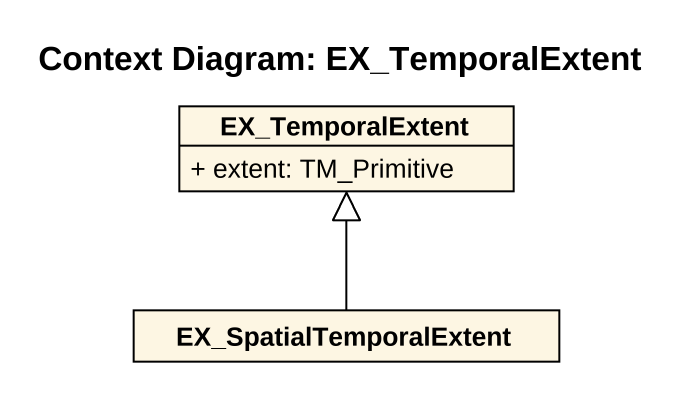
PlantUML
@startuml
title Context Diagram: EX_TemporalExtent
hide circle
hide empty members
skinparam classAttributeIconSize 0
class EX_TemporalExtent {
  + extent: TM_Primitive
}
class EX_SpatialTemporalExtent
EX_SpatialTemporalExtent -up-|> EX_TemporalExtent
@enduml
